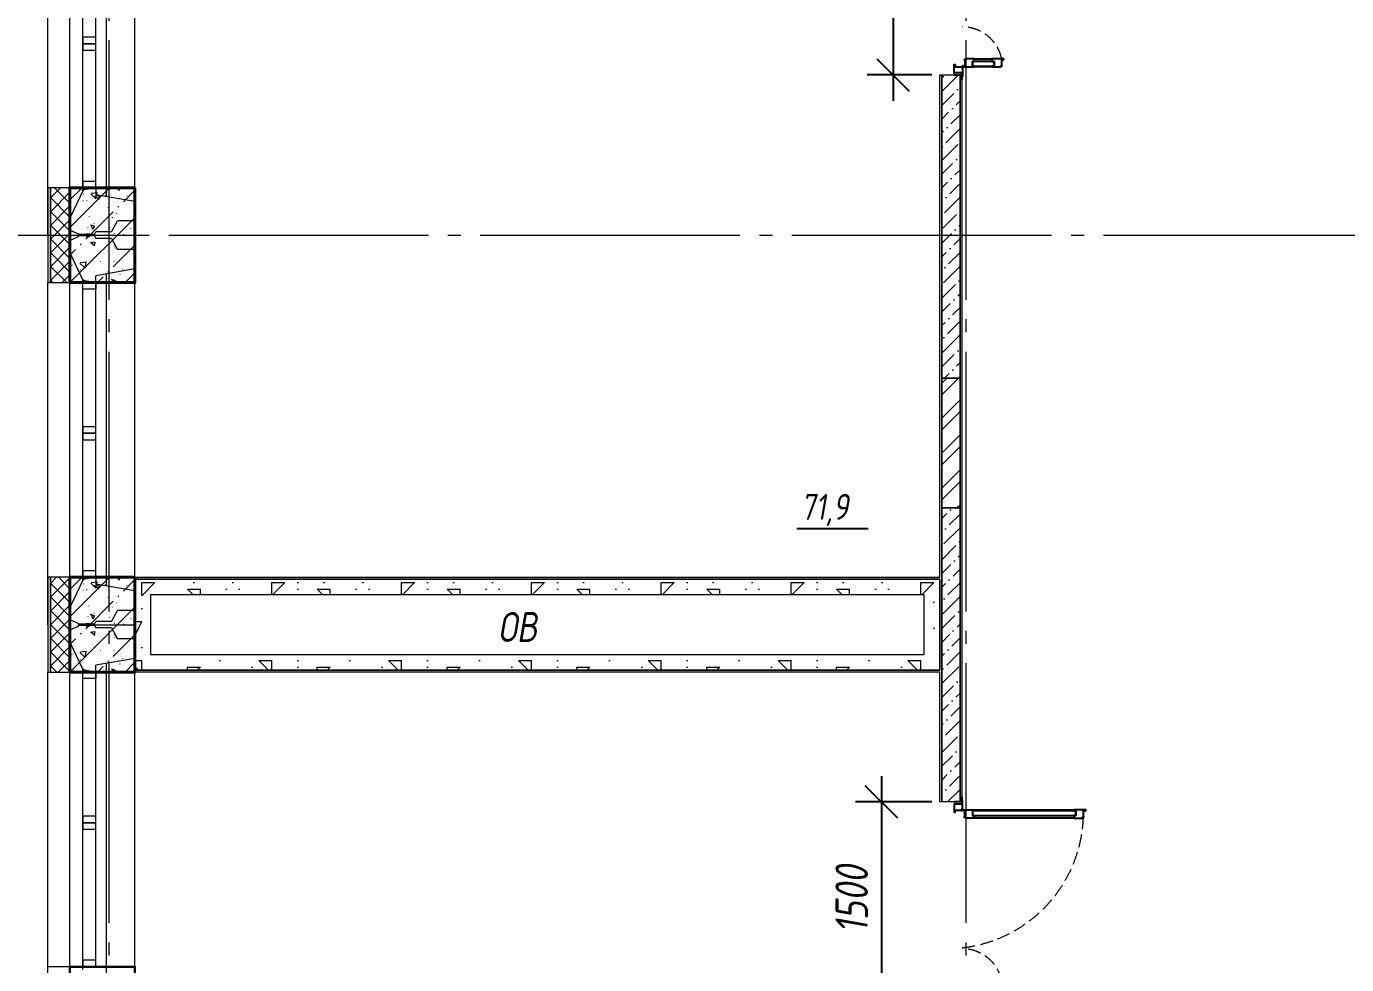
# Model space of a CAD drawing. Header units: millimetres. Extents: x -85420 to 1195317, y -69347 to 470418.
# Drawn here: x 429911 to 440079, y 24958 to 32185 of the extents above; entities that cross this region are included whole.
import ezdxf
from ezdxf import colors
from ezdxf.entities.mleader import LeaderData, LeaderLine
from ezdxf.enums import TextEntityAlignment as Align
from ezdxf.math import Vec2, Vec3

# ---------------------------------------------------------------- set-up
doc = ezdxf.new("R2010")
doc.units = ezdxf.units.MM
for name, pattern in [('GOST2.303 6', [12, 8, -1.5, 1, -1.5]), ('ГОСТ 2.303 4', [7, 5, -2, 0]), ('ГОСТ 2.303 5', [24, 20, -1.5, 1, -1.5]), ('осевая', [50.8, 31.75, -6.35, 6.35, -6.35])]:
    doc.linetypes.add(name, pattern=pattern)
for name, color, linetype, lineweight in [('!М_Отверстия в перекрытиях', 253, 'Continuous', 15), ('!М_Перегородки_пеноблок', 7, 'Continuous', 20), ('+АР_Осевые линии', 252, 'GOST2.303 6', 9), ('+АР_Стены внутренние', 250, 'Continuous', 18), ('АР_Окна', 4, 'Continuous', 9), ('АР_Отметки', 7, 'Continuous', 5), ('АР_Сущ Несущая стена', 250, 'Continuous', 50), ('АР_штриховка несущих стен', 250, 'Continuous', 0), ('СПДС_+АР_Стены', 250, 'Continuous', 20), ('СПДС_РАЗМЕРЫ', 252, 'Continuous', 0), ('стены', 7, 'Continuous', 40), ('ТОНКАЯ', 253, 'Continuous', 0), ('ЭКСПЛИКАЦИЯ', 7, 'Continuous', 5)]:
    doc.layers.add(name, color=color, linetype=linetype, lineweight=lineweight)
doc.layers.add('ОСИ', color=7, linetype='осевая', lineweight=13, true_color=0x999999)
doc.styles.add('ISOCPEUR', font='', dxfattribs={"height": 250})
doc.styles.add('ГОСТ 2.304', font='CS_Gost2304.shx', dxfattribs={"oblique": 10})
doc.styles.get('ISOCPEUR').set_extended_font_data('ISOCPEUR', italic=True)
doc.linetypes.add('Ground1', pattern='A,12,[130,ltypeshp.shx,S=3,R=-150,X=0,Y=-2.598],3,[130,ltypeshp.shx,S=3,R=-150,X=0,Y=-2.598],3,[130,ltypeshp.shx,S=3,R=-150,X=0,Y=-2.598],0', length=18)
doc.linetypes.add('Ground2', pattern='A,12,[130,ltypeshp.shx,S=3,R=-210,X=0,Y=-2.598],3,[130,ltypeshp.shx,S=3,R=-210,X=0,Y=-2.598],3,[130,ltypeshp.shx,S=3,R=-210,X=0,Y=-2.598],0', length=18)
doc.dimstyles.new('СПДС', dxfattribs={"dimscale": 100, "dimtxt": 2.5, "dimasz": 2.5, "dimexe": 2, "dimexo": 0.625, "dimgap": 1, "dimtad": 1, "dimdec": 0, "dimrnd": 5, "dimtxsty": 'ГОСТ 2.304', "dimblk": 'OBLIQUE', "dimblk1": 'OBLIQUE', "dimblk2": 'OBLIQUE', "dimcen": 2.5, "dimdle": 2, "dimadec": 0, "dimazin": 2, "dimtfac": 0.75, "dimtdec": 4, "dimtmove": 1, "dimatfit": 3, "dimfxl": 1, "dimtfill": 1, "dimtolj": 1, "dimarcsym": 1})
pattern_1 = [(45, (150, 150), (0, 1000), [141.4, -282.8, 70.7, -424.3, 141.4, -353.6136]), (135, (800, 200), (-1000, 9e-14), [141.4, -212.1, 70.7, -353.6, 141.4, -495.0136]), (63.43495, (0, 0), (5e-08, 1000), [111.8, -447.2, 111.8, -447.234, 0, 0]), (116.56505, (0, 0), (-4e-07, 1000), [111.8, -447.2, 111.8, -447.234, 0, 0]), (0, (0, 100), (0, 1000), [50, -400, 100, -400, 50, 0]), (0, (0, 250), (0, 1000), [-150, 100, -400, 0, -350, 0]), (0, (0, 300), (0, 1000), [-400, 0, -300, 100, -200, 0]), (0, (0, 450), (0, 1000), [-200, 0, -250, 100, -450, 0]), (0, (0, 600), (0, 1000), [-200, 100, -400, 100, -200, 0]), (0, (0, 850), (0, 1000), [-150, 100, -200, 0, -550, 0]), (0, (0, 900), (0, 1000), [-200, 0, -600, 100, -100, 0]), (90, (50, 200), (-1000, 6e-14), [-300, 0, -300, 0, -400, 0]), (90, (150, 0), (-1000, 6e-14), [-150, 100, -400, 0, -350, 0]), (90, (250, 0), (-1000, 6e-14), [-400, 0, -350, 100, -150, 0]), (90, (800, 0), (-1000, 6e-14), [-200, 100, -500, 100, -100, 0]), (90, (100, 100), (-1000, 6e-14), [-300, 0, -350, 0, -350, 0]), (90, (200, 100), (-1000, 6e-14), [-250, 0, -550, 0, -200, 0]), (90, (300, 150), (-1000, 6e-14), [-500, 0, -150, 0, -350, 0]), (90, (350, 50), (-1000, 6e-14), [-450, 0, -200, 0, -250, 0]), (90, (450, 200), (-1000, 6e-14), [-400, 0, -150, 0, -400, 0]), (90, (500, 250), (-1000, 6e-14), [-450, 0, -200, 0, -350, 0]), (90, (550, 0), (-1000, 6e-14), [-600, 0, -250, 0, -150, 0]), (90, (600, 150), (-1000, 6e-14), [-200, 0, -400, 0, -400, 0]), (90, (650, 100), (-1000, 6e-14), [-450, 0, -250, 0, -300, 0]), (90, (700, 50), (-1000, 6e-14), [-400, 0, -300, 0, -300, 0]), (90, (800, 100), (-1000, 6e-14), [-300, 0, -300, 0, -400, 0]), (90, (900, 150), (-1000, 6e-14), [-400, 0, -200, 0, -400, 0]), (90, (950, 200), (-1000, 6e-14), [-150, 0, -600, 0, -250, 0])]
pattern_2 = [(45, (0, 0), (39.774756, 145.840774), [187.5, -40.5, 0, -40.5])]
pattern_3 = [(45, (0, 0), (-53.033009, 53.033009), []), (135, (0, 0), (-53.033009, -53.033009), [])]

# ---------------------------------------------------------------- blocks, each defined once
blk = doc.blocks.new('_Oblique')
at = {"color": 0, "linetype": 'ByBlock', "lineweight": -2}
blk.add_line((-0.5, -0.5), (0.5, 0.5), dxfattribs=at)
blk = doc.blocks.new('*D320')
at = {"layer": 'Defpoints', "color": 0, "ltscale": 100, "transparency": 16777216}
for p in [(436946, 33312), (436586, 31811), (436946, 31811)]:
    blk.add_point(p, dxfattribs=at)
at = {"layer": 'СПДС_РАЗМЕРЫ', "color": 0, "lineweight": -2, "ltscale": 100, "transparency": 16777216}
for p, q in [((436586, 33512), (436586, 31611)), ((436884, 33312), (436386, 33312)), ((436884, 31811), (436386, 31811))]:
    blk.add_line(p, q, dxfattribs=at)
at = {"layer": 'СПДС_РАЗМЕРЫ', "color": 0, "lineweight": -2, "ltscale": 100, "transparency": 16777216, "xscale": 250, "yscale": 250, "zscale": 250}
for p, rotation in [((436586, 33312), 90), ((436586, 31811), 270)]:
    blk.add_blockref('_Oblique', p, dxfattribs=dict(at, rotation=rotation))
at = {"layer": 'СПДС_РАЗМЕРЫ', "color": 0, "ltscale": 100, "transparency": 16777216, "insert": (436356, 32562), "char_height": 250, "attachment_point": 5, "rotation": 90, "style": 'ГОСТ 2.304', "bg_fill": 3, "box_fill_scale": 1.1, "bg_fill_color": 256, "bg_fill_true_color": 13158600, "bg_fill_transparency": 0}
blk.add_mtext('\\A1;1500', dxfattribs=at)
blk = doc.blocks.new('*D319')
at = {"layer": 'Defpoints', "color": 0, "ltscale": 100, "transparency": 16777216}
for p in [(436946, 26211), (436497, 24710), (436946, 24710)]:
    blk.add_point(p, dxfattribs=at)
at = {"layer": 'СПДС_РАЗМЕРЫ', "color": 0, "lineweight": -2, "ltscale": 100, "transparency": 16777216}
for p, q in [((436497, 26411), (436497, 24510)), ((436884, 26211), (436297, 26211)), ((436884, 24710), (436297, 24710))]:
    blk.add_line(p, q, dxfattribs=at)
at = {"layer": 'СПДС_РАЗМЕРЫ', "color": 0, "lineweight": -2, "ltscale": 100, "transparency": 16777216, "xscale": 250, "yscale": 250, "zscale": 250}
for p, rotation in [((436497, 26211), 90), ((436497, 24710), 270)]:
    blk.add_blockref('_Oblique', p, dxfattribs=dict(at, rotation=rotation))
at = {"layer": 'СПДС_РАЗМЕРЫ', "color": 0, "ltscale": 100, "transparency": 16777216, "insert": (436267, 25461), "char_height": 250, "attachment_point": 5, "rotation": 90, "style": 'ГОСТ 2.304', "bg_fill": 3, "box_fill_scale": 1.1, "bg_fill_color": 256, "bg_fill_true_color": 13158600, "bg_fill_transparency": 0}
blk.add_mtext('\\A1;1500', dxfattribs=at)
blk = doc.blocks.new('НП 3033')
at = {"layer": 'АР_Окна', "ltscale": 100}
for p, q in [((365, 500), (2635, 500)), ((365, 400), (2635, 400)), ((365, 300), (2635, 300)), ((365, 220), (2635, 220)), ((365, 0), (2635, 0))]:
    blk.add_line(p, q, dxfattribs=at)
for points in [[(365, 300), (365, 500), (365, 670), (2635, 670), (2635, 300)], [(365, 300), (415, 300), (415, 400), (365, 400)], [(1450, 400), (1425, 400), (1425, 300), (1450, 300), (1475, 300), (1475, 400), (1438, 400)], [(1500, 400), (1475, 400), (1475, 300), (1500, 300), (1525, 300), (1525, 400), (1488, 400)], [(2635, 300), (2585, 300), (2585, 400), (2635, 400)]]:
    blk.add_lwpolyline(points, dxfattribs=at)
at = {"layer": 'СПДС_+АР_Стены', "ltscale": 100}
for points in [[(0, 670), (0, 670), (365, 670), (365, 670)], [(3000, 670), (3000, 670), (2635, 670), (2635, 670)]]:
    blk.add_lwpolyline(points, dxfattribs=at)
at = {"layer": 'стены', "ltscale": 100}
for p, q in [((2960, 500), (2860, 500)), ((0, 0), (0, 0))]:
    blk.add_line(p, q, dxfattribs=at)
at = {"layer": 'стены', "lineweight": 30, "ltscale": 100}
blk.add_lwpolyline([(0, 0), (365, 0), (365, 500), (0, 500)], dxfattribs=at)
at = {"layer": 'стены', "ltscale": 100}
blk.add_lwpolyline([(3000, 500), (2635, 500), (2635, 0), (3000, 0)], dxfattribs=at)
blk = doc.blocks.new('обследование 2 этаж 1245')
at = {"layer": 'ТОНКАЯ', "ltscale": 100}
for p, q in [((-10940, -40820), (-10940, -38100)), ((-10440, -40700), (-10440, -38220)), ((-10840, -40617), (-10840, -38303)), ((-10740, -40595), (-10740, -38325)), ((-10660, -40662), (-10660, -38258)), ((-10840, -40617), (-10935, -40818)), ((-10830, -40610), (-10840, -40617)), ((-10740, -40595), (-10830, -40610)), ((-10740, -40595), (-10740, -40648)), ((-10440, -40700), (-10740, -40648)), ((-10440, -40700), (-10440, -40850)), ((-10935, -40818), (-10940, -40820)), ((-10940, -40920), (-10940, -40820)), ((-10620, -40935), (-10575, -40850)), ((-10440, -40850), (-10575, -40850)), ((-10440, -40960), (-10440, -40850)), ((-10940, -40920), (-10875, -40950)), ((-10940, -41000), (-10875, -40970)), ((-10875, -40950), (-10875, -40955)), ((-10818, -40955), (-10875, -40955)), ((-10875, -40955), (-10875, -40960)), ((-10818, -40960), (-10875, -40960)), ((-10875, -40960), (-10440, -40960)), ((-10818, -40960), (-10875, -40960)), ((-10875, -40965), (-10875, -40960)), ((-10875, -40960), (-10440, -40960)), ((-10875, -40970), (-10875, -40965)), ((-10818, -40965), (-10875, -40965)), ((-10818, -40955), (-10813, -40950)), ((-10818, -40965), (-10813, -40970)), ((-10813, -40950), (-10793, -40950)), ((-10813, -40970), (-10793, -40970)), ((-10793, -40950), (-10788, -40955)), ((-10793, -40970), (-10788, -40965)), ((-10750, -40955), (-10788, -40955)), ((-10750, -40965), (-10788, -40965)), ((-10750, -40955), (-10740, -40935)), ((-10750, -40965), (-10740, -40985)), ((-10620, -40935), (-10740, -40935)), ((-10440, -40960), (-10440, -41070)), ((-10940, -41000), (-10940, -41100)), ((-10620, -40985), (-10740, -40985)), ((-10620, -40985), (-10575, -41070)), ((-10440, -41070), (-10575, -41070)), ((-10440, -41220), (-10440, -41070)), ((-10940, -43820), (-10940, -41100)), ((-10935, -41102), (-10940, -41100)), ((-10840, -41303), (-10935, -41102)), ((-10440, -41220), (-10740, -41272)), ((-10740, -41325), (-10740, -41272)), ((-10660, -43662), (-10660, -41258)), ((-10440, -43700), (-10440, -41220)), ((-10840, -43617), (-10840, -41303)), ((-10830, -41310), (-10840, -41303)), ((-10740, -41325), (-10830, -41310)), ((-10740, -43595), (-10740, -41325)), ((-10840, -43617), (-10935, -43818)), ((-10830, -43610), (-10840, -43617)), ((-10740, -43595), (-10830, -43610)), ((-10740, -43595), (-10740, -43648)), ((-10440, -43700), (-10740, -43648)), ((-10440, -43700), (-10440, -43850)), ((-10935, -43818), (-10940, -43820)), ((-10940, -43920), (-10940, -43820)), ((-10940, -43920), (-10875, -43950)), ((-10620, -43935), (-10575, -43850)), ((-10440, -43850), (-10575, -43850)), ((-10440, -43960), (-10440, -43850)), ((-10940, -44000), (-10875, -43970)), ((-10940, -44000), (-10940, -44100)), ((-10875, -43950), (-10875, -43955)), ((-10818, -43955), (-10875, -43955)), ((-10875, -43955), (-10875, -43960)), ((-10818, -43960), (-10875, -43960)), ((-10875, -43960), (-10440, -43960)), ((-10818, -43960), (-10875, -43960)), ((-10875, -43965), (-10875, -43960)), ((-10875, -43960), (-10440, -43960)), ((-10875, -43970), (-10875, -43965)), ((-10818, -43965), (-10875, -43965)), ((-10818, -43955), (-10813, -43950)), ((-10818, -43965), (-10813, -43970)), ((-10813, -43950), (-10793, -43950)), ((-10813, -43970), (-10793, -43970)), ((-10793, -43950), (-10788, -43955)), ((-10793, -43970), (-10788, -43965)), ((-10750, -43955), (-10788, -43955)), ((-10750, -43965), (-10788, -43965)), ((-10750, -43955), (-10740, -43935)), ((-10750, -43965), (-10740, -43985)), ((-10620, -43935), (-10740, -43935)), ((-10620, -43985), (-10740, -43985)), ((-10620, -43985), (-10575, -44070)), ((-10440, -43960), (-10440, -44070)), ((-10940, -46820), (-10940, -44100)), ((-10935, -44102), (-10940, -44100)), ((-10840, -44303), (-10935, -44102)), ((-10440, -44070), (-10575, -44070)), ((-10440, -44220), (-10440, -44070)), ((-10440, -44220), (-10740, -44272)), ((-10440, -46700), (-10440, -44220)), ((-10840, -46617), (-10840, -44303)), ((-10830, -44310), (-10840, -44303)), ((-10740, -44325), (-10830, -44310)), ((-10740, -44325), (-10740, -44272)), ((-10740, -46595), (-10740, -44325)), ((-10660, -46662), (-10660, -44258))]:
    blk.add_line(p, q, dxfattribs=at)
blk = doc.blocks.new('A$C314F1C93')
at = {"layer": '+АР_Осевые линии', "linetype": 'ГОСТ 2.303 5', "lineweight": 0, "ltscale": 100}
for p, q in [((140, 64752.7), (140, -9752.2)), ((6740, 64752.7), (6740, -9752.2))]:
    blk.add_line(p, q, dxfattribs=at)
blk.add_lwpolyline([(-4200, 15250), (75280, 15250)], dxfattribs=at)
blk = doc.blocks.new('_DotSmall')
at = {"color": 0, "linetype": 'ByBlock', "const_width": 0.5}
blk.add_lwpolyline([(-0.0625, 0, 1), (0.0625, 0, 1)], format="xyb", close=True, dxfattribs=at)
blk = doc.blocks.new('АР план')
at = {"layer": 'АР_Отметки', "lineweight": 9}
ml = blk.add_multileader_mtext('Standard', dxfattribs=at)
ml.set_content('+3,950', color=256, style='ISOCPEUR')
ml.set_leader_properties(color=256, linetype='Continuous', lineweight=-1)
ml.set_arrow_properties(name='DOTSMALL')
ml.build(insert=Vec2(0, 0))
ml.multileader.update_dxf_attribs({"has_text_frame": 1, "text_left_attachment_type": 4, "text_right_attachment_type": 4, "dogleg_length": 100, "arrow_head_size": 180})
ctx = ml.context
ctx.base_point, ctx.char_height, ctx.arrow_head_size, ctx.landing_gap_size, ctx.plane_origin = Vec3(653061.3, 32239.7), 250, 180, 50, Vec3(652979.9, 30972.2)
ctx.left_attachment, ctx.right_attachment = 4, 4
notes = []
notes.append((ctx, [(0, (0, 0, 0), (0, 0), (1, 0), 1, [])]))
ctx.mtext.insert, ctx.mtext.width, ctx.mtext.line_spacing_style, ctx.mtext.flow_direction = Vec3(653111.3, 32573.1), 852.697, 2, 5
ml = blk.add_multileader_mtext('Standard', dxfattribs=at)
ml.set_content('+1,975', color=256, style='ISOCPEUR')
ml.set_leader_properties(color=256, linetype='Continuous', lineweight=-1)
ml.set_arrow_properties(name='DOTSMALL')
ml.build(insert=Vec2(0, 0))
ml.multileader.update_dxf_attribs({"has_text_frame": 1, "text_left_attachment_type": 4, "text_right_attachment_type": 4, "dogleg_length": 100, "arrow_head_size": 180})
ctx = ml.context
ctx.base_point, ctx.char_height, ctx.arrow_head_size, ctx.landing_gap_size, ctx.plane_origin = Vec3(652749.3, 27128.7), 250, 180, 50, Vec3(655881.4, 25957)
ctx.left_attachment, ctx.right_attachment = 4, 4
notes.append((ctx, [(0, (0, 0, 0), (0, 0), (1, 0), 1, [])]))
ctx.mtext.insert, ctx.mtext.width, ctx.mtext.line_spacing_style, ctx.mtext.flow_direction = Vec3(652799.3, 27528.7), 852.697, 2, 5
ml = blk.add_multileader_mtext('Standard', dxfattribs=at)
ml.set_content('+2,410', color=256, style='ISOCPEUR')
ml.set_leader_properties(color=256, linetype='Continuous', lineweight=-1)
ml.set_arrow_properties(name='DOTSMALL')
ml.build(insert=Vec2(0, 0))
ml.multileader.update_dxf_attribs({"has_text_frame": 1, "text_left_attachment_type": 4, "text_right_attachment_type": 4, "dogleg_length": 100, "arrow_head_size": 180})
ctx = ml.context
ctx.base_point, ctx.char_height, ctx.arrow_head_size, ctx.landing_gap_size, ctx.plane_origin = Vec3(649667.1, 15695.9), 250, 180, 50, Vec3(647505.9, 15104.7)
ctx.left_attachment, ctx.right_attachment = 4, 4
notes.append((ctx, [(0, (0, 0, 0), (0, 0), (1, 0), 1, [])]))
ctx.mtext.insert, ctx.mtext.width, ctx.mtext.line_spacing_style, ctx.mtext.flow_direction = Vec3(649717.1, 16029.2), 852.697, 2, 5
for ctx, leaders in notes:
    for number, flags, end, landing, length, lines in leaders:
        leader = LeaderData()
        leader.index, (leader.has_last_leader_line, leader.has_dogleg_vector, leader.attachment_direction) = number, flags
        leader.last_leader_point, leader.dogleg_vector, leader.dogleg_length = Vec3(end), Vec3(landing), length
        for number, points, colour, breaks in lines:
            line = LeaderLine()
            line.index, line.vertices, line.color, line.breaks = number, Vec3.list(points), colors.encode_raw_color(colour), breaks
            leader.lines.append(line)
        ctx.leaders.append(leader)

msp = doc.modelspace()

# ---------------------------------------------------------------- block references
at = {"layer": 'ОСИ', "ltscale": 40}
msp.add_blockref('A$C314F1C93', (430406.4, 15326.4, 0), dxfattribs=at)

# ---------------------------------------------------------------- next in the draw order: hatches: boundary and pattern name
at = {"layer": '!М_Перегородки_пеноблок', "ltscale": 100}
h = msp.add_hatch(dxfattribs=at)
h.set_pattern_fill('БЕТОННАЯ ПОДГОТОВКА', color=256, scale=100, style=0, pattern_type=2)
h.set_pattern_definition(pattern_1)
h.paths.add_polyline_path([(430746.4, 27926.4), (436946.4, 27926.4), (436946.4, 27806.4), (430746.4, 27806.4)], flags=0)
h = msp.add_hatch(dxfattribs=at)
h.set_pattern_fill('БЕТОННАЯ ПОДГОТОВКА', color=256, scale=100, style=0, pattern_type=2)
h.set_pattern_definition(pattern_1)
h.paths.add_polyline_path([(430746.4, 27346.4), (430746.4, 27806.4), (430866.4, 27806.4), (430866.4, 27346.4)], flags=0)
h = msp.add_hatch(dxfattribs=at)
h.set_pattern_fill('БЕТОННАЯ ПОДГОТОВКА', color=256, scale=100, style=0, pattern_type=2)
h.set_pattern_definition(pattern_1)
h.paths.add_polyline_path([(436826.4, 27346.4), (436826.4, 27806.4), (436946.4, 27806.4), (436946.4, 27806.4), (436946.4, 27346.4)], flags=0)
h = msp.add_hatch(dxfattribs=at)
h.set_pattern_fill('БЕТОННАЯ ПОДГОТОВКА', color=256, scale=100, style=0, pattern_type=2)
h.set_pattern_definition(pattern_1)
h.paths.add_polyline_path([(430746.4, 27346.4), (436946.4, 27346.4), (436946.4, 27226.4), (430746.4, 27226.4)], flags=0)
at = {"layer": 'АР_штриховка несущих стен', "lineweight": 0}
h = msp.add_hatch(dxfattribs=at)
h.set_pattern_fill('FP_1', color=256, angle=90, style=0, pattern_type=2)
h.set_pattern_definition([(225, (208738.74, 419007.94), (212.13203, -212.13203), [300, -50, 10, -50]), (225, (208526.74, 419007.94), (212.13203, -212.13203), []), (140, (208738.74, 419007.94), (31.37587, 358.6306), [37.5, -412.5]), (85, (208738.74, 419007.94), (-376.09568, -69.3761), [30, -330]), (190.451, (208741.35, 419037.82), (-344.71734, 289.2568), [31.87, -350.571]), (136.184, (208638.74, 419007.94), (82.7615, 533.61997), [56.25, -618.75]), (186.636, (208645.64, 419052.4), (-487.0622, 467.3284), [47.805, -525.856]), (81.184, (208638.74, 419007.94), (-487.05805, 467.33264), [45, -495]), (111, (208663.74, 419057.94), (201.30952, 298.45407), [37.5, -412.5]), (56, (208663.74, 419057.94), (-362.5749, 121.6571), [30, -330]), (161.451, (208680.5, 419082.8), (-161.2621, 420.11198), [31.87, -350.571]), (127.5, (208738.74, 419007.94), (-166.446927, 6.079928), [3.353, -322.647, 3.353, -331.647, -331.25]), (127.5, (208738.74, 419007.94), (-166.446927, 6.079928), [-661, 3.353, -327.897]), (97.5, (208738.74, 419007.94), (-197.205856, 131.53477), [3.353, -187.647, 3.353, -315.147, -126.25]), (97.5, (208738.74, 419007.94), (-197.205856, 131.53477), [-509.5, 3.353, -122.897]), (57.5, (208738.74, 418896.44), (11.277436, 266.91122), [3.353, -121.647, 3.353, -386.647, -517.5]), (57.5, (208738.74, 418896.44), (11.277436, 266.91122), [-515, 3.353, -514.147]), (47.5, (208738.74, 418846.44), (-50.05249, 291.59308), [3.353, -159.147, 3.353, -255.647, -367.5]), (47.5, (208738.74, 418846.44), (-50.05249, 291.59308), [-421.5, 3.353, -364.147])])
h.paths.add_polyline_path([(430246.4, 30211.4), (430746.4, 30211.4), (430746.4, 30941.4), (430246.4, 30941.4)])
h = msp.add_hatch(dxfattribs=at)
h.set_pattern_fill('FP_1', color=256, angle=90, style=0, pattern_type=2)
h.set_pattern_definition([(225, (208738.74, 416007.94), (212.13203, -212.13203), [300, -50, 10, -50]), (225, (208526.74, 416007.94), (212.13203, -212.13203), []), (140, (208738.74, 416007.94), (31.37587, 358.6306), [37.5, -412.5]), (85, (208738.74, 416007.94), (-376.09568, -69.3761), [30, -330]), (190.451, (208741.35, 416037.82), (-344.71734, 289.2568), [31.87, -350.571]), (136.184, (208638.74, 416007.94), (82.7615, 533.61997), [56.25, -618.75]), (186.636, (208645.64, 416052.4), (-487.0622, 467.3284), [47.805, -525.856]), (81.184, (208638.74, 416007.94), (-487.05805, 467.33264), [45, -495]), (111, (208663.74, 416057.94), (201.30952, 298.45407), [37.5, -412.5]), (56, (208663.74, 416057.94), (-362.5749, 121.6571), [30, -330]), (161.451, (208680.5, 416082.8), (-161.2621, 420.11198), [31.87, -350.571]), (127.5, (208738.74, 416007.94), (-166.446927, 6.079928), [3.353, -322.647, 3.353, -331.647, -331.25]), (127.5, (208738.74, 416007.94), (-166.446927, 6.079928), [-661, 3.353, -327.897]), (97.5, (208738.74, 416007.94), (-197.205856, 131.53477), [3.353, -187.647, 3.353, -315.147, -126.25]), (97.5, (208738.74, 416007.94), (-197.205856, 131.53477), [-509.5, 3.353, -122.897]), (57.5, (208738.74, 415896.44), (11.277436, 266.91122), [3.353, -121.647, 3.353, -386.647, -517.5]), (57.5, (208738.74, 415896.44), (11.277436, 266.91122), [-515, 3.353, -514.147]), (47.5, (208738.74, 415846.44), (-50.05249, 291.59308), [3.353, -159.147, 3.353, -255.647, -367.5]), (47.5, (208738.74, 415846.44), (-50.05249, 291.59308), [-421.5, 3.353, -364.147])])
h.paths.add_polyline_path([(430246.4, 27211.4), (430746.4, 27211.4), (430746.4, 27941.4), (430246.4, 27941.4)])
at = {"layer": 'СПДС_+АР_Стены', "lineweight": 9, "ltscale": 100}
h = msp.add_hatch(dxfattribs=at)
h.set_pattern_fill('НЕМЕТАЛЛИЧЕСКИЕ МАТЕРИАЛЫ', color=256, scale=30, style=0, pattern_type=2)
h.set_pattern_definition(pattern_3)
h.paths.add_polyline_path([(430096.4, 30941.4), (430096.4, 30211.4), (430246.4, 30211.4), (430246.4, 30941.4)], flags=0)
at = {"layer": 'СПДС_+АР_Стены', "lineweight": 15, "ltscale": 100, "true_color": 0xff0100}
h = msp.add_hatch(dxfattribs=at)
h.set_pattern_fill('КИРПИЧ', color=1, scale=20, style=0, pattern_type=2)
h.set_pattern_definition([(45, (0, 0), (0, -269.40768), []), (45, (5792.26, -5971.88), (-269.40768, 0), [])])
h.paths.add_polyline_path([(436961.4, 28476.4), (436961.4, 29476.4), (437101.4, 29476.4), (437101.4, 28476.4)], flags=0)
at = {"layer": 'СПДС_+АР_Стены', "lineweight": 9, "ltscale": 100}
h = msp.add_hatch(dxfattribs=at)
h.set_pattern_fill('НЕМЕТАЛЛИЧЕСКИЕ МАТЕРИАЛЫ', color=256, scale=30, style=0, pattern_type=2)
h.set_pattern_definition(pattern_3)
h.paths.add_polyline_path([(430096.4, 27941.4), (430096.4, 27211.4), (430246.4, 27211.4), (430246.4, 27941.4)], flags=0)

# ---------------------------------------------------------------- next in the draw order: linework, layer by layer
at = {"layer": '!М_Перегородки_пеноблок', "ltscale": 100}
for points in [[(436946.4, 27926.4), (430746.4, 27926.4), (430746.4, 27941.4), (436946.4, 27941.4)], [(430746.4, 27806.4), (430746.4, 27806.4), (430746.4, 27926.4), (436946.4, 27926.4), (436946.4, 27806.4)], [(430746.4, 27346.4), (430746.4, 27806.4)], [(436826.4, 27806.4), (430866.4, 27806.4)], [(430866.4, 27806.4), (430866.4, 27346.4)], [(436826.4, 27346.4), (436826.4, 27806.4)], [(436946.4, 27806.4), (436946.4, 27346.4)], [(436946.4, 27346.4), (436946.4, 27346.4), (436946.4, 27226.4), (430746.4, 27226.4), (430746.4, 27346.4)], [(430866.4, 27346.4), (436826.4, 27346.4)], [(436946.4, 27211.4), (430746.4, 27211.4), (430746.4, 27226.4), (436946.4, 27226.4)]]:
    msp.add_lwpolyline(points, dxfattribs=at)
at = {"layer": '+АР_Стены внутренние', "ltscale": 100}
msp.add_lwpolyline([(437116.4, 31811.4), (437116.4, 26211.4), (437101.4, 26211.4), (437101.4, 31811.4), (437116.4, 31811.4)], close=True, dxfattribs=at)
msp.add_lwpolyline([(436946.4, 27226.4), (436946.4, 27226.4), (436946.4, 27346.4), (436946.4, 27926.4)], dxfattribs=at)
for p, q in [((437210.4, 31936.4, 0), (437347.3, 31936.4, 0)), ((437349.3, 31872.4, 0), (437212.4, 31872.4, 0)), ((437212.4, 26150.4), (437977.3, 26150.4)), ((437979.3, 26086.4), (437210.4, 26086.4))]:
    msp.add_line(p, q)
at = {"elevation": 0}
for points in [[(437120.4, 31880.4), (437120.4, 31872.4), (437212.4, 31872.4), (437212.4, 31879.4), (437196.4, 31879.4), (437196.4, 31915.4), (437210.4, 31915.4), (437210.4, 31936.4), (437144.3, 31936.4), (437144.3, 31928.5), (437134.3, 31928.4), (437134.3, 31926.9), (437137.4, 31926.9), (437137.4, 31874.1), (437128.3, 31874.1), (437128.3, 31880.4)], [(437439.3, 31928.5), (437439.3, 31936.4), (437347.3, 31936.4), (437347.3, 31915.4), (437363.3, 31915.4), (437363.3, 31879.4), (437349.3, 31879.4), (437349.3, 31872.4), (437415.4, 31872.4), (437415.4, 31880.4), (437425.3, 31880.4), (437425.3, 31882), (437422.3, 31882), (437422.3, 31934.7), (437431.4, 31934.7), (437431.4, 31928.5)], [(437056.3, 31823.4), (437056.3, 31891.4), (437064.3, 31891.4), (437064.3, 31874.4), (437110.8, 31874.4), (437110.8, 31877.4), (437112.4, 31877.4), (437112.4, 31867.4), (437120.4, 31867.4), (437120.4, 31799.3), (437116.4, 31799.3), (437116.4, 31807.4), (437118.8, 31807.4), (437118.8, 31828.4), (437060.2, 31828.4), (437060.2, 31823.4)], [(437363.3, 31915.4), (437196.4, 31915.4), (437196.4, 31879.4), (437363.3, 31879.4)]]:
    msp.add_lwpolyline(points, close=True, dxfattribs=at)
at = {"color": 1, "linetype": 'Ground1', "elevation": 0}
msp.add_lwpolyline([(437056.3, 31811.4), (437116.4, 31811.4), (437116.4, 31772.5)], dxfattribs=at)
at = {"color": 1, "linetype": 'Ground2'}
msp.add_lwpolyline([(437116.4, 26250.3), (437116.4, 26211.4), (437056.3, 26211.4)], dxfattribs=at)
for points in [[(437056.3, 26199.4), (437056.3, 26131.4), (437064.3, 26131.4), (437064.3, 26148.4), (437110.8, 26148.4), (437110.8, 26145.4), (437112.4, 26145.4), (437112.4, 26155.4), (437120.4, 26155.4), (437120.4, 26223.5), (437116.4, 26223.5), (437116.4, 26215.4), (437118.8, 26215.4), (437118.8, 26194.4), (437060.2, 26194.4), (437060.2, 26199.4)], [(437120.4, 26142.5), (437120.4, 26150.4), (437212.4, 26150.4), (437212.4, 26143.4), (437196.4, 26143.4), (437196.4, 26107.4), (437210.4, 26107.4), (437210.4, 26086.4), (437144.3, 26086.4), (437144.3, 26094.4), (437134.3, 26094.4), (437134.3, 26096), (437137.4, 26096), (437137.4, 26148.7), (437128.3, 26148.7), (437128.3, 26142.5)], [(437196.4, 26107.4), (437993.3, 26107.4), (437993.3, 26143.4), (437196.4, 26143.4)], [(438069.3, 26142.5), (438069.3, 26150.4), (437977.3, 26150.4), (437977.3, 26143.4), (437993.3, 26143.4), (437993.3, 26107.4), (437979.3, 26107.4), (437979.3, 26086.4), (438045.4, 26086.4), (438045.4, 26094.4), (438055.4, 26094.4), (438055.4, 26096), (438052.3, 26096), (438052.3, 26148.7), (438061.4, 26148.7), (438061.4, 26142.5)]]:
    msp.add_lwpolyline(points, close=True)
at = {"linetype": 'ГОСТ 2.303 4', "lineweight": 5, "ltscale": 20}
for centre, radius, start, end in [((437120.4, 31872.4, 0), 308.3, 11.34756, 90), ((437001.8, 26132.4), 1050.7, 276.47849, 0.98209), ((437120.4, 24771.4), 308.3, 11.34756, 90)]:
    msp.add_arc(centre, radius, start, end, dxfattribs=at)
at = {"layer": 'СПДС_+АР_Стены', "ltscale": 100}
for points in [[(430096.4, 30211.4), (430096.4, 30941.4), (430076.4, 30941.4), (430076.4, 30211.4), (430096.4, 30211.4)], [(430096.4, 30941.4), (430096.4, 30211.4), (430246.4, 30211.4), (430246.4, 30941.4), (430096.4, 30941.4)], [(436961.4, 28476.4), (436961.4, 29476.4), (437101.4, 29476.4), (437101.4, 28476.4)], [(430096.4, 27211.4), (430096.4, 27941.4), (430076.4, 27941.4), (430076.4, 27211.4), (430096.4, 27211.4)], [(430096.4, 27941.4), (430096.4, 27211.4), (430246.4, 27211.4), (430246.4, 27941.4), (430096.4, 27941.4)]]:
    msp.add_lwpolyline(points, close=True, dxfattribs=at)
for points in [[(436946.4, 28476.4), (436946.4, 29476.4)], [(436961.4, 29476.4), (436961.4, 28476.4)], [(437101.4, 28476.4), (437101.4, 29476.4)], [(437116.4, 29476.4), (437116.4, 28476.4)]]:
    msp.add_lwpolyline(points, dxfattribs=at)
at = {"layer": 'стены', "ltscale": 100, "elevation": 0}
for points in [[(430746.4, 30941.4), (430246.4, 30941.4), (430246.4, 30211.4), (430746.4, 30211.4)], [(430746.4, 27941.4), (430246.4, 27941.4), (430246.4, 27211.4), (430746.4, 27211.4)]]:
    msp.add_lwpolyline(points, close=True, dxfattribs=at)
at = {"layer": 'ЭКСПЛИКАЦИЯ', "linetype": 'Continuous', "lineweight": 25, "ltscale": 100}
msp.add_line((435844.7, 28317.6), (436394.7, 28317.6), dxfattribs=at)

# ---------------------------------------------------------------- next in the draw order: block references
at = {"layer": 'АР_Сущ Несущая стена', "rotation": 90}
for p in [(430746.4, 30576.4, 0), (430746.4, 27576.4, 0), (430746.4, 24576.4, 0)]:
    msp.add_blockref('НП 3033', p, dxfattribs=at)
at = {"layer": 'ТОНКАЯ', "ltscale": 200}
msp.add_blockref('обследование 2 этаж 1245', (441186.4, 71536.4, 0), dxfattribs=at)

# ---------------------------------------------------------------- next in the draw order: texts
at = {"layer": '!М_Отверстия в перекрытиях', "ltscale": 50, "insert": (433692.9, 27558.8), "char_height": 230, "width": 1203.002, "attachment_point": 5, "line_spacing_factor": 0.648, "style": 'ГОСТ 2.304'}
msp.add_mtext('ОВ', dxfattribs=at)
at = {"layer": 'ЭКСПЛИКАЦИЯ', "linetype": 'Continuous', "lineweight": 25, "ltscale": 100, "style": 'ГОСТ 2.304', "oblique": 10}
msp.add_text('71,9', height=200, dxfattribs=at).set_placement((435874.7, 28584.2), align=Align.TOP_LEFT)

# ---------------------------------------------------------------- next in the draw order: dimensions: what is measured, and where the dimension line sits
at = {"layer": 'СПДС_РАЗМЕРЫ', "ltscale": 100}
for base, p1, p2, picture, middle in [((436585.8, 31811.4, 0), (436946.4, 33312.4, 0), (436946.4, 31811.4, 0), '*D320', (436355.7, 32561.9, 0)), ((436497.2, 24710.4, 0), (436946.4, 26211.4, 0), (436946.4, 24710.4, 0), '*D319', (436267.1, 25460.9, 0))]:
    dim = msp.add_linear_dim(base=base, p1=p1, p2=p2, angle=90, dimstyle='СПДС', dxfattribs=at)
    dim.commit()
    dim.dimension.update_dxf_attribs({"geometry": picture, "text_midpoint": middle})

# ---------------------------------------------------------------- next in the draw order: hatches: boundary and pattern name
at = {"layer": '+АР_Стены внутренние', "lineweight": 0, "ltscale": 100}
h = msp.add_hatch(dxfattribs=at)
h.set_pattern_fill('БЕТОН И ИЗДЕЛИЯ ИЗ НЕГО', color=256, scale=30, style=0, pattern_type=2)
h.set_pattern_definition(pattern_2)
h.paths.add_polyline_path([(437101.4, 31811.4), (437101.4, 29476.4), (436961.4, 29476.4), (436961.4, 31811.4)], flags=0)
h = msp.add_hatch(dxfattribs=at)
h.set_pattern_fill('БЕТОН И ИЗДЕЛИЯ ИЗ НЕГО', color=256, scale=30, style=0, pattern_type=2)
h.set_pattern_definition(pattern_2)
h.paths.add_polyline_path([(437101.4, 28476.4), (437101.4, 26211.4), (436961.4, 26211.4), (436961.4, 28476.4)], flags=0)

# ---------------------------------------------------------------- next in the draw order: linework, layer by layer
at = {"layer": '+АР_Стены внутренние', "ltscale": 100}
msp.add_lwpolyline([(436946.4, 27941.4), (436946.4, 31811.4), (436961.4, 31811.4), (436961.4, 26211.4), (436946.4, 26211.4), (436946.4, 27211.4)], dxfattribs=at)
for points in [[(437101.4, 31811.4), (437101.4, 29476.4), (436961.4, 29476.4), (436961.4, 31811.4), (437101.4, 31811.4)], [(437101.4, 28476.4), (437101.4, 26211.4), (436961.4, 26211.4), (436961.4, 28476.4), (437101.4, 28476.4)]]:
    msp.add_lwpolyline(points, close=True, dxfattribs=at)

# ---------------------------------------------------------------- next in the draw order: block references
at = {"color": 12, "true_color": 0xe00000}
msp.add_blockref('АР план', (-85419.9, 14341.6), dxfattribs=at)

# ---------------------------------------------------------------- next in the draw order: leaders
at = {"layer": 'АР_Отметки', "lineweight": 9}
ml = msp.add_multileader_mtext('Standard', dxfattribs=at)
ml.set_content('+2,410', color=256, style='ISOCPEUR')
ml.set_leader_properties(color=256, linetype='Continuous', lineweight=-1)
ml.set_arrow_properties(name='DOTSMALL')
ml.build(insert=Vec2(0, 0))
ml.multileader.update_dxf_attribs({"has_text_frame": 1, "text_left_attachment_type": 4, "text_right_attachment_type": 4, "dogleg_length": 100, "arrow_head_size": 180})
ctx = ml.context
ctx.base_point, ctx.char_height, ctx.arrow_head_size, ctx.landing_gap_size, ctx.plane_origin = Vec3(703103, 29209.7), 250, 180, 50, Vec3(700941.8, 28618.5)
ctx.left_attachment, ctx.right_attachment = 4, 4
notes = []
notes.append((ctx, [(0, (0, 0, 0), (0, 0), (1, 0), 1, [])]))
ctx.mtext.insert, ctx.mtext.width, ctx.mtext.line_spacing_style, ctx.mtext.flow_direction = Vec3(703153, 29543.1), 852.697, 2, 5
ml = msp.add_multileader_mtext('Standard', dxfattribs=at)
ml.set_content('+2,410', color=256, style='ISOCPEUR')
ml.set_leader_properties(color=256, linetype='Continuous', lineweight=-1)
ml.set_arrow_properties(name='DOTSMALL')
ml.build(insert=Vec2(0, 0))
ml.multileader.update_dxf_attribs({"has_text_frame": 1, "text_left_attachment_type": 4, "text_right_attachment_type": 4, "dogleg_length": 100, "arrow_head_size": 180})
ctx = ml.context
ctx.base_point, ctx.char_height, ctx.arrow_head_size, ctx.landing_gap_size, ctx.plane_origin = Vec3(703103, 29209.7), 250, 180, 50, Vec3(700941.8, 28618.5)
ctx.left_attachment, ctx.right_attachment = 4, 4
notes.append((ctx, [(0, (0, 0, 0), (0, 0), (1, 0), 1, [])]))
ctx.mtext.insert, ctx.mtext.width, ctx.mtext.line_spacing_style, ctx.mtext.flow_direction = Vec3(703153, 29543.1), 852.697, 2, 5
for ctx, leaders in notes:
    for number, flags, end, landing, length, lines in leaders:
        leader = LeaderData()
        leader.index, (leader.has_last_leader_line, leader.has_dogleg_vector, leader.attachment_direction) = number, flags
        leader.last_leader_point, leader.dogleg_vector, leader.dogleg_length = Vec3(end), Vec3(landing), length
        for number, points, colour, breaks in lines:
            line = LeaderLine()
            line.index, line.vertices, line.color, line.breaks = number, Vec3.list(points), colors.encode_raw_color(colour), breaks
            leader.lines.append(line)
        ctx.leaders.append(leader)

doc.saveas('drawing.dxf')
